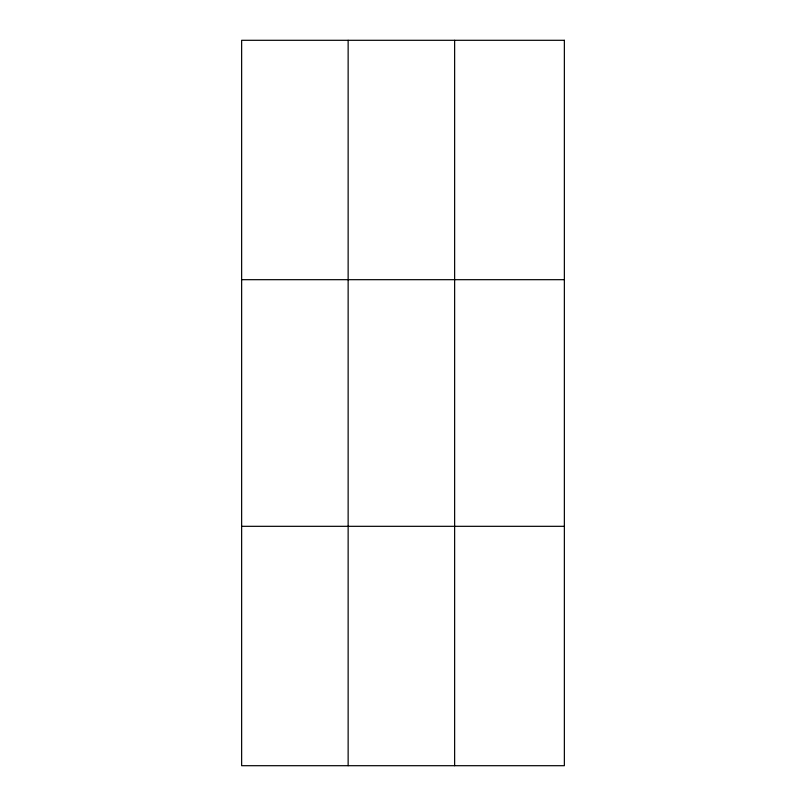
<?xml version="1.0" encoding="UTF-8"?>
<svg xmlns="http://www.w3.org/2000/svg" width="806" height="806" viewBox="0 0 806 806"><rect width="100%" height="100%" fill="white"/><g stroke="black" fill="none" stroke-linecap="round" stroke-linejoin="round"><path stroke-width="1.21" d="M348.142 40.3L348.142 765.7M454.634 40.3L454.634 765.7M241.639 279.682L564.361 279.682M241.639 526.318L564.361 526.318M564.361 40.3L564.361 765.7L241.639 765.7L241.639 40.3L564.361 40.3"/></g></svg>
